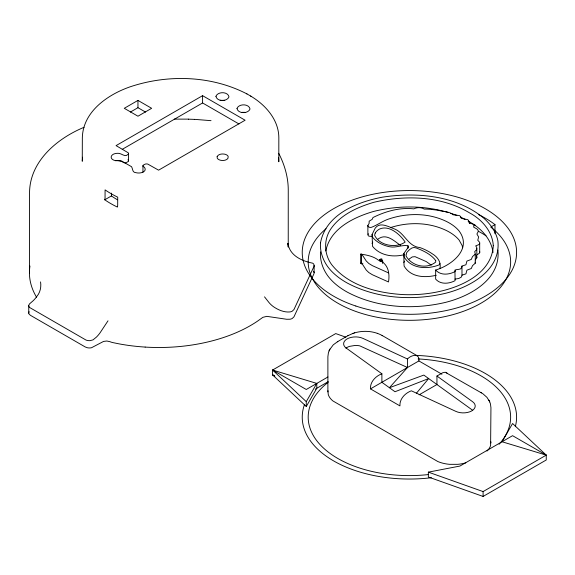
<?xml version="1.0" encoding="UTF-8"?>
<svg xmlns="http://www.w3.org/2000/svg" width="575" height="575" viewBox="0 0 575 575"><rect width="100%" height="100%" fill="white"/><g stroke="black" fill="none" stroke-linecap="round" stroke-linejoin="round"><path stroke-width="0.86" d="M29.548 273.032L29.562 191.604C30.418 160.698 57.507 138.287 84.051 127.298M486.996 451.052A26.795 15.467 0 0 0 490.612 445.388L490.942 407.718L490.425 403.808L489.454 401.257M117.429 199.769A89.369 51.599 0 0 1 111.428 195.938L111.435 193.107M320.512 251.879C319.873 260.166 322.597 268.36 327.276 275.145A86.07 49.694 0 0 0 347.487 292.244C377.164 307.898 412.771 310.026 445.1 302.486C469.746 296.441 501.012 279.507 497.9 250.039M465.786 462.832A26.795 15.467 0 0 1 457.815 464.327L449.434 464.327A26.795 15.467 0 0 1 437.87 461.56L333.004 401.012A26.795 15.467 0 0 1 328.217 394.342L327.973 390.705M82.556 157.212L82.261 161.259L82.34 137.777C82.886 111.564 107.963 94.415 130.453 86.71C168.137 74.189 211.413 75.498 246.97 93.926M288.348 245.511C291.209 256.443 302.694 261.143 312.656 263.178A5.973 3.45 0 0 1 313.914 264.442L314 266.383L293.962 309.544L292.215 311.204A5.973 3.45 0 0 1 290.03 311.93C284.107 312.534 278.207 309.954 273.42 306.676A21.397 16.876 24.9 0 1 268.705 302.191L264.514 296.844M314.202 265.406L314 273.671L293.962 316.839L292.215 318.493A5.973 3.45 0 0 1 290.03 319.226L286.673 319.269L266.807 316.351L262.847 317.335L258.11 320.742A129.433 74.728 0 0 1 239.013 331.452A129.497 74.764 0 0 1 145.137 347.084M142.952 165.794L143.06 165.428A2.156 1.243 0 0 1 143.333 165.104L145.281 164.091A2.983 1.725 0 0 1 147.797 164.091L158.585 170.171L245.108 120.218L202.587 95.666L116.064 145.619L128.189 152.763A2.983 1.725 0 0 1 128.189 154.222C125.458 157.471 122.31 154.042 119.406 153.446A6.541 3.773 0 0 0 114.756 153.705C112.757 154.114 110.141 156.177 111.514 158.391A6.541 3.773 0 0 0 114.576 160.425L121.641 161.029L131.567 166.721C132.911 168.798 132.092 172.68 136.225 172.744A6.555 3.781 0 0 0 143.808 171.623C146.007 170.423 145.403 167.39 143.283 166.491A2.156 1.243 0 0 1 143.031 166.161L142.952 165.794L142.952 172.277M325.824 250.966C330.151 228.562 353.625 217.321 373.398 211.492C397.893 205.34 424.062 205.253 448.327 212.549M381.879 260.777L381.879 259.124L380.686 258.951C377.725 259.541 382.943 262.293 382.562 260.712L380.434 259.692L380.434 261.338M476.833 248.666L476.366 249.952L474.727 251.591L475.259 254.128L472.506 256.572L471.313 259.404L466.893 261.1L465.951 264.752L461.984 266.081L461.488 267.864C460.611 270.466 454.401 268.511 455.242 270.933L455.077 271.565C449.19 274.706 440.68 275.77 435.649 270.034C451.655 265.312 472.506 248.997 459.109 230.985A49.881 28.8 0 0 0 445.589 221.052C427.901 212.793 407.021 212.829 388.707 219.018C382.583 221.016 377.423 225.048 371.45 227.319C370.235 227.635 368.855 227.348 368.043 226.342L367.878 225.414L369.1 223.481L369.164 221.188L372.212 219.327L372.981 217.544C385.458 211.327 399.754 207.259 413.806 208.862C416.968 207.273 421.245 207.122 424.257 209.099C428.993 208.955 433.428 209.724 438.107 210.263C442.635 211.672 447.788 211.284 451.893 213.771L452.971 214.755L459.332 215.532L460.503 216.408L461.287 218.363L467.712 219.643L468.603 220.52L469.085 222.812L473.045 224.171L473.8 225.127L473.728 227.204L476.927 228.951L478.012 230.194L478.278 231.538L476.898 234.003L478.623 237.022L477.768 240.249L478.946 241.55A4.428 2.559 0 0 1 478.81 244.634L475.698 245.892L476.697 247.351L476.833 248.666L476.833 257.751L475.302 259.972M454.94 270.042L455.077 280.65C449.19 283.791 440.68 284.855 435.649 279.112L435.649 270.034M329.374 350.211L328.411 352.762L327.887 356.673L327.887 391.92M404.8 254.538C393.523 257.578 380.204 255.861 372.514 246.287L372.068 234.514L375.209 228.146C379.773 221.727 388.082 226.521 393.602 228.62C404.642 232.278 407.51 246.431 419.843 247.545A51.973 30.008 0 0 1 432.249 253.776C437.446 256.867 441.456 262.15 439.925 268.496M372.068 243.599L372.758 242.097M461.984 266.081L461.984 275.166L461.488 276.949L458.843 278.48L454.94 279.127M329.612 349.729L333.284 344.82L337.82 341.521M329.051 350.879L329.928 349.075M371.45 236.404L368.884 236.167L368.043 235.427L368.266 233.745M439.925 263.544L439.235 264.852C427.599 269.495 411.377 269.064 404.117 257.003L403.916 253.367L408.25 247.272L408.02 245.798C402.011 244.605 396.067 248.012 389.951 246.804C383.353 245.561 376.812 242.485 372.514 237.202L372.068 234.514M436.253 275.267C424.875 277.955 410.802 277.445 404.117 266.088L403.916 262.452L404.692 261.064M306.267 406.503L306.267 401.645L316.789 383.41L272.579 370.041L272.579 374.907L306.267 406.503L316.789 388.276L316.789 383.41M107.999 320.821L100.079 332.796A20.937 12.089 -60 0 1 96.363 337.151L93.049 339.861L90.095 340.644A5.944 3.436 0 0 1 85.905 339.998L29.907 307.668A5.944 3.436 0 0 1 28.786 305.246L29.541 303.873L33.206 300.689A20.937 12.089 -60 0 0 36.922 296.333C40.286 292.344 41.343 286.975 40.573 281.908M416.379 393.286L428.655 378.558L394.996 391.74L381.886 382.289L381.886 373.786L346.229 348.091A11.931 6.886 0 0 1 345.438 340.127L346.049 339.624A11.91 6.692 -1.3 0 1 348.306 338.323L349.183 337.971A11.931 6.886 0 0 1 362.998 338.409L407.474 359.008C411.391 354.739 419.93 352.971 418.887 360.928L370.473 388.88C369.969 381.893 375.683 376.079 381.886 373.786M407.474 359.008L407.474 367.518L389.419 387.715L423.832 375.087L472.6 410.227M475.259 254.128L475.259 263.213L472.506 265.657L471.313 268.489L466.893 270.185L465.951 273.837L461.984 275.166M409.105 259.081L412.282 256.924L415.049 256.666L426.327 261.618L431.25 265.154M347.882 335.721L353.129 333.32M137.957 100.409L124.272 108.308L137.957 116.208L151.642 108.308L137.957 100.409L137.957 107.698L145.561 112.089M130.353 112.089L137.957 107.698M122.245 149.342L202.587 102.961L238.927 123.941M104.765 199.791A11.874 6.857 -60 0 0 105.052 197.85L105.088 189.879A98.267 56.731 0 0 0 117.717 197.167L117.681 205.138A11.874 6.857 -60 0 1 117.393 207.079A98.792 57.04 0 0 1 104.765 199.791L111.435 195.938M380.434 259.692L381.879 259.124M478.393 214.511A107.18 61.877 0 0 1 494.989 224.617L490.741 227.075A101.222 58.442 0 0 1 478.263 304.714A101.222 58.442 0 0 1 343.239 306.094A101.222 58.442 0 0 1 326.011 228.757M306.267 401.645L272.579 370.041L335.735 333.579L345.841 337.173M337.353 341.794L348.349 335.448M327.937 376.977L306.267 389.491L272.579 370.041M315.287 389.146L328.275 381.649M419.11 394.831L436.942 384.531L436.942 376.028L442.707 372.744L445.208 372.233L482.784 393.659L486.96 397.368L489.778 401.925M428.361 472.14L483.093 491.582L546.25 455.12L512.569 423.523L502.04 441.751L546.25 455.12L546.25 459.986L483.093 496.448L428.361 476.998L428.361 472.14L459.942 466.059L512.569 435.677L546.25 455.12M354.38 332.918C363.457 330.266 373.692 330.891 382.066 335.448L417.27 355.774M352.748 333.442L354.71 332.81M390.396 227.628C408.228 221.828 428.454 222.173 445.589 230.137A49.881 28.8 0 0 1 459.109 240.07L462.099 245.467L462.667 247.768M477.185 254.438L478.81 253.719A4.428 2.559 0 0 0 479.607 251.433M220.167 100.337L224.746 100.337M360.662 254.121C366.735 254.941 373.52 256.285 378.494 260.223C388.053 263.084 390.03 273.197 388.492 281.966L372.406 274.749L368.834 272.579L366.203 270.027L362.71 264.651L360.662 263.206L360.662 254.121L362.71 255.566L366.203 260.942L368.834 263.494L372.406 265.664L388.492 272.881M360.662 263.206L362.882 263.372M242.118 112.341L244.9 112.341M174.268 119.118L188.428 119.133M194.594 119.348L211.025 120.664M124.056 162.797L125.983 162.818L128.189 161.51A2.983 1.725 0 0 0 128.189 160.058L127.93 159.8M274.282 375.418L272.579 374.907L274.879 376.23M121.153 161.187L119.406 160.741A6.541 3.773 0 0 0 115.632 160.792M450.721 213.296L456.873 215.373M377.286 333.32L377.667 333.442M407.474 367.518L359.864 345.898A11.888 6.864 0 0 0 355.156 345.431L349.471 346.38A11.888 6.864 0 0 0 345.934 348.227M460.525 216.991L465.031 219.398M468.143 221.174C480.262 227.319 491.179 238.553 493.062 252.425M121.922 161.51L123.424 162.524M250.585 96.018C265.398 104.751 278.81 119.693 278.832 137.777L278.81 161.748L278.631 157.679M246.553 93.689L251.023 96.269M418.887 360.928L441.916 374.224M370.473 388.88L399.941 405.9C399.445 398.906 405.159 393.099 411.355 390.799L455.86 411.384A11.931 6.886 0 0 0 469.631 411.851L470.522 411.492A11.91 7.058 1.3 0 0 472.779 410.191L473.39 409.68A11.931 6.886 0 0 0 472.607 401.717L436.942 376.028M446.272 372.514L447.393 373.419M481.009 392.574L481.476 392.84M382.066 335.448L382.533 335.721M400.631 245.489C394.658 241.378 387.061 233.658 379.342 238.222A17.732 10.235 0 0 0 377.559 239.466M476.222 255.695L476.833 257.751M278.71 153.309C284.474 164.45 288.132 176.827 288.255 189.427L288.233 247.063L287.78 243.362M488.901 400.121L489.217 400.775M287.874 243.656L288.01 244.246M314.202 272.701L313.914 271.738A5.973 3.45 0 0 0 313.605 271.285M475.18 262.135L475.259 263.213M490.863 441.751L490.942 442.966M28.75 305.756L28.764 313.167M494.989 224.617L494.989 233.737M483.093 491.582L483.093 496.448M479.687 243.534L479.687 252.619M469.689 221.864L469.689 223.603M408.02 245.798L408.02 248.278M403.916 253.367L403.916 262.452M382.756 261.079L382.756 262.732M382.576 261.187L382.576 262.832M382.562 260.712L382.562 263.185M379.744 259.498L379.744 261.151M367.878 225.414L367.878 234.499M361.524 253.999L361.524 263.084M202.587 95.666L202.587 102.961M128.455 153.338L128.455 160.935M29.124 311.722A5.944 3.436 0 0 0 29.124 314.123L30.489 315.352L85.222 346.955L87.357 347.738A5.944 3.436 0 0 0 91.511 347.738L103.55 341.428L106.828 341.018L109.969 341.687A11.917 6.878 0 0 0 112.844 342.599L119.147 343.879A129.433 74.728 0 0 0 145.166 347.077M36.548 297.21A129.433 74.728 0 0 1 29.957 266.053M188.392 119.183A119.693 40.207 -4.5 0 1 194.551 119.399M416.235 355.408A107.18 61.877 0 0 1 515.308 426.707M431.379 477.724A107.18 61.877 0 0 1 304.513 404.477M418.133 358.937A101.222 58.442 0 0 1 499.1 444.252M428.454 474.555A101.222 58.442 0 0 1 323.725 448.27A101.222 58.442 0 0 1 328.059 382.382M473.944 224.617A107.18 61.877 0 0 1 475.453 225.292M478.357 231.236A101.222 58.442 0 0 1 486.004 235.815M215.927 96.32C216.962 101.761 227.132 101.804 228.987 96.859C227.959 91.425 217.788 91.382 215.927 96.32M236.979 108.474C238.014 113.915 248.184 113.958 250.039 109.013C249.011 103.572 238.833 103.536 236.979 108.474M320.512 242.794C319.873 251.081 322.597 259.275 327.276 266.06A86.07 49.694 0 0 0 347.487 283.159C377.164 298.813 412.771 300.941 445.1 293.401C469.746 287.356 501.012 270.423 497.9 240.954A91.497 52.828 0 0 0 482.827 217.343C455.062 195.213 416.48 192.036 382.497 197.153C357.197 201.911 325.853 214.367 320.512 242.794M435.735 260.604L435.685 262.078C426.571 269.639 411.621 266.096 406 255.911L406.676 252.626C409.005 250.068 412.426 245.999 416.293 247.983C423.459 250.801 431.042 254.243 435.735 260.604M493.293 245.697C491.812 272.636 462.925 286.242 439.846 291.396A83.598 48.264 0 0 1 403.233 294.587C377.365 293.092 348.45 285.847 331.653 264.601C323.862 254.021 323.524 239.099 331.214 228.368C341.183 214.396 357.485 207.259 373.398 202.407C405.102 194.86 441.154 195.766 469.703 212.973C481.828 219.442 492.516 231.495 493.293 245.697M217.134 156.616L217.228 158.075A5.649 3.263 0 0 0 221.224 160.382C223.812 160.878 228.994 159.943 228.153 156.378A5.649 3.263 0 0 0 224.149 154.078C221.684 153.755 218.342 154.114 217.134 156.616M375.223 233.069L374.598 235.197C379.213 245.755 396.369 248.544 405.131 242.053C400.178 234.528 389.067 224.566 379.342 229.138A17.732 10.235 0 0 0 375.216 233.069M355.824 306.022A107.18 61.877 0 0 0 516.594 252.432A107.18 61.877 0 0 0 355.824 198.849A107.18 61.877 0 0 0 355.824 306.022"/></g></svg>
